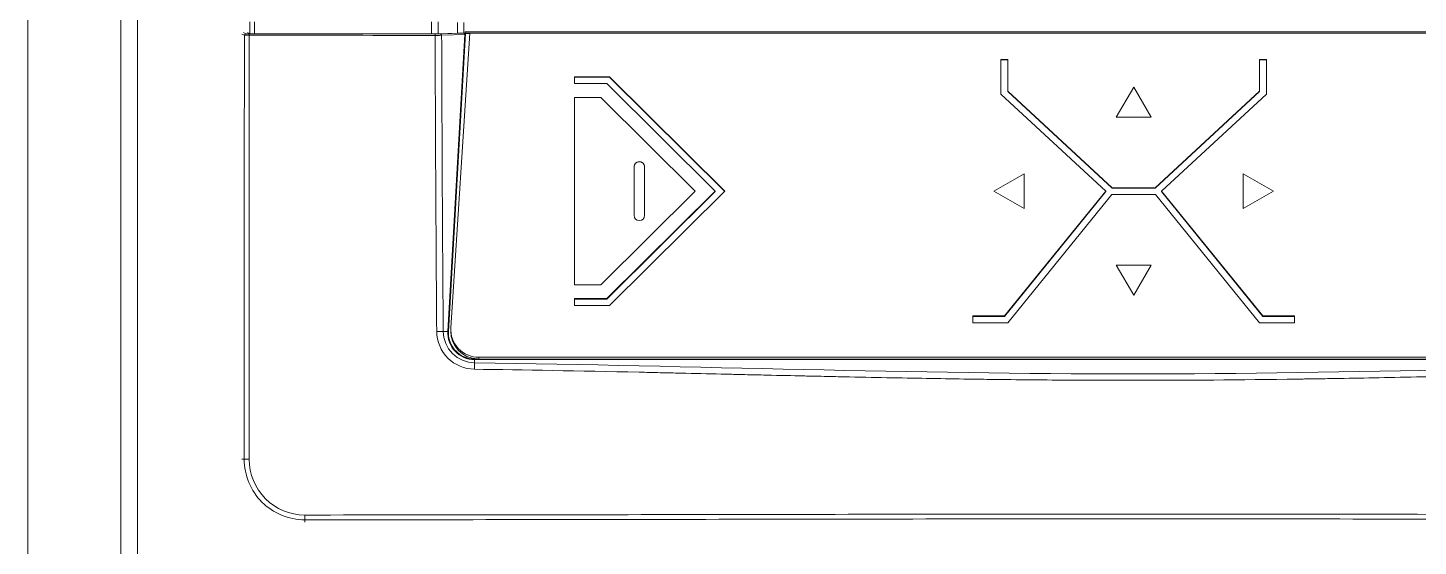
# Model space of a CAD drawing. Extents: x -76427 to 292734, y -42117 to 131250.
# Drawn here: x 14031.8 to 14230.7, y -37284.7 to -37210.5 of the extents above; entities that cross this region are included whole.
import ezdxf

# ---------------------------------------------------------------- set-up
doc = ezdxf.new("R2010")
doc.units = 0
doc.header["$LTSCALE"] = 10
doc.layers.add('XFM7P10PV$0$PV-EQ(50K)', color=252, linetype='Continuous', lineweight=9)
doc.layers.add('XFM7P10PV-200K$0$PV-EQ(50K)', color=22, linetype='Continuous', lineweight=9)

# ---------------------------------------------------------------- blocks, each defined once
blk = doc.blocks.new('XFM7P10PV-200K$0$A$Cf6a59fa3')
for p, q in [((2336.19, 1699.21), (2336.19, 1378.79)), ((2349.5, 1378.79), (2349.5, 1699.21)), ((2351.9, 1696.82), (2351.9, 1381.18)), ((2367.95, 1558.24), (2367.95, 1559.95)), ((2368.65, 1559.96), (2368.65, 1558.23)), ((2393.97, 1558.22), (2393.97, 1559.97)), ((2394.9, 1559.96), (2394.9, 1558.23)), ((2397.66, 1558.34), (2397.66, 1559.86)), ((2367.18, 1558.03), (2366.83, 1558.2)), ((2367.03, 1558.4), (2367.38, 1558.23)), ((2367.63, 1558.4), (2367.95, 1558.24)), ((2394.9, 1558.23), (2397.66, 1558.34)), ((2395.23, 1558.22), (2398.54, 1558.35)), ((2395.3, 1558.02), (2395.3, 1558.02)), ((2398.72, 1558.15), (2395.41, 1558.02)), ((2396.28, 1515.66), (2398.72, 1558.15)), ((2398.76, 1558.14), (2396.33, 1515.63)), ((2398.82, 1558.3), (2396.38, 1515.63)), ((2399.43, 1558.33), (2396.71, 1516.16)), ((2398.56, 1558.35), (2398.56, 1558.35)), ((2398.57, 1559.85), (2398.57, 1558.35)), ((2398.77, 1558.22), (2398.76, 1558.14)), ((2398.76, 1558.14), (2398.76, 1558.14)), ((2398.78, 1558.44), (2398.77, 1558.22)), ((2398.78, 1558.54), (2589.85, 1558.54)), ((2398.78, 1558.34), (2398.82, 1558.3)), ((2589.85, 1558.34), (2398.78, 1558.34)), ((2398.82, 1558.3), (2399.43, 1558.3)), ((2475.44, 1549.61), (2475.44, 1554.57)), ((2475.44, 1554.57), (2476.44, 1554.57)), ((2476.44, 1554.51), (2475.44, 1554.51)), ((2476.44, 1554.57), (2476.44, 1550.04)), ((2512.44, 1550.04), (2512.44, 1554.57)), ((2512.44, 1554.57), (2513.44, 1554.57)), ((2513.44, 1554.51), (2512.44, 1554.51)), ((2513.44, 1554.57), (2513.44, 1549.61)), ((2414.44, 1551.1), (2414.44, 1552.09)), ((2414.44, 1552.09), (2419.44, 1552.09)), ((2419.44, 1552.03), (2414.44, 1552.03)), ((2419.44, 1552.09), (2435.94, 1535.71)), ((2419.44, 1552.09), (2419.44, 1552.03)), ((2435.91, 1535.68), (2419.44, 1552.03)), ((2419.03, 1551.1), (2414.44, 1551.1)), ((2434.53, 1535.71), (2419.03, 1551.1)), ((2476.44, 1550.04), (2491.37, 1536.21)), ((2476.44, 1550.04), (2476.44, 1549.98)), ((2491.37, 1536.15), (2476.44, 1549.98)), ((2491.94, 1546.31), (2494.44, 1550.61)), ((2494.44, 1550.61), (2496.94, 1546.31)), ((2497.51, 1536.21), (2512.44, 1550.04)), ((2512.44, 1549.98), (2497.51, 1536.15)), ((2512.44, 1550.04), (2512.44, 1549.98)), ((2414.44, 1522.32), (2414.44, 1549.12)), ((2414.44, 1549.12), (2418.2, 1549.12)), ((2418.2, 1549.12), (2431.7, 1535.72)), ((2490.44, 1535.71), (2475.44, 1549.61)), ((2513.44, 1549.61), (2498.44, 1535.71)), ((2496.94, 1546.31), (2491.94, 1546.31)), ((2491.94, 1546.3), (2491.94, 1546.31)), ((2496.94, 1546.3), (2491.94, 1546.3)), ((2496.94, 1546.3), (2496.94, 1546.31)), ((2422.95, 1532.24), (2422.95, 1539.19)), ((2424.45, 1539.19), (2424.45, 1532.24)), ((2474.44, 1535.72), (2478.77, 1538.2)), ((2478.77, 1538.2), (2478.77, 1533.24)), ((2510.11, 1533.24), (2510.11, 1538.2)), ((2510.11, 1538.2), (2514.44, 1535.72)), ((2491.37, 1536.21), (2497.51, 1536.21)), ((2491.37, 1536.21), (2491.37, 1536.15)), ((2497.51, 1536.15), (2491.37, 1536.15)), ((2497.51, 1536.21), (2497.51, 1536.15)), ((2431.7, 1535.72), (2418.2, 1522.32)), ((2431.7, 1535.71), (2418.2, 1522.31)), ((2419.03, 1520.33), (2434.53, 1535.71)), ((2434.53, 1535.65), (2419.03, 1520.27)), ((2435.94, 1535.71), (2419.44, 1519.33)), ((2431.7, 1535.71), (2431.7, 1535.72)), ((2434.53, 1535.71), (2434.53, 1535.65)), ((2478.77, 1533.24), (2474.44, 1535.72)), ((2474.44, 1535.71), (2474.44, 1535.72)), ((2478.77, 1533.23), (2474.44, 1535.71)), ((2475.96, 1517.85), (2490.44, 1535.71)), ((2490.44, 1535.65), (2475.96, 1517.79)), ((2491.32, 1535.22), (2476.44, 1516.85)), ((2490.44, 1535.71), (2490.44, 1535.65)), ((2497.56, 1535.22), (2491.32, 1535.22)), ((2512.44, 1516.85), (2497.56, 1535.22)), ((2498.44, 1535.71), (2512.92, 1517.85)), ((2498.44, 1535.71), (2498.44, 1535.65)), ((2512.92, 1517.79), (2498.44, 1535.65)), ((2514.44, 1535.72), (2510.11, 1533.24)), ((2514.44, 1535.71), (2510.11, 1533.23)), ((2514.44, 1535.71), (2514.44, 1535.72)), ((2478.77, 1533.23), (2478.77, 1533.24)), ((2510.11, 1533.23), (2510.11, 1533.24)), ((2491.94, 1525.13), (2496.94, 1525.13)), ((2491.94, 1525.12), (2491.94, 1525.13)), ((2494.44, 1520.83), (2491.94, 1525.13)), ((2494.44, 1520.82), (2491.94, 1525.12)), ((2496.94, 1525.13), (2494.44, 1520.83)), ((2496.94, 1525.12), (2494.44, 1520.82)), ((2496.94, 1525.12), (2496.94, 1525.13)), ((2418.2, 1522.32), (2414.44, 1522.32)), ((2414.44, 1522.31), (2414.44, 1522.32)), ((2418.2, 1522.31), (2414.44, 1522.31)), ((2418.2, 1522.31), (2418.2, 1522.32)), ((2414.44, 1519.33), (2414.44, 1520.33)), ((2414.44, 1520.33), (2419.03, 1520.33)), ((2419.03, 1520.27), (2414.44, 1520.27)), ((2419.03, 1520.33), (2419.03, 1520.27)), ((2494.44, 1520.82), (2494.44, 1520.83)), ((2419.44, 1519.33), (2414.44, 1519.33)), ((2471.44, 1516.85), (2471.44, 1517.85)), ((2471.44, 1517.85), (2475.96, 1517.85)), ((2475.96, 1517.79), (2471.44, 1517.79)), ((2476.44, 1516.85), (2471.44, 1516.85)), ((2475.96, 1517.85), (2475.96, 1517.79)), ((2517.44, 1516.85), (2512.44, 1516.85)), ((2512.92, 1517.85), (2517.44, 1517.85)), ((2512.92, 1517.85), (2512.92, 1517.79)), ((2517.44, 1517.79), (2512.92, 1517.79)), ((2517.44, 1517.85), (2517.44, 1516.85)), ((2395.63, 1515.63), (2396.28, 1515.63)), ((2396.33, 1515.63), (2396.38, 1515.63)), ((2396.71, 1515.91), (2396.71, 1515.67)), ((2396.63, 1513.83), (2396.62, 1513.83)), ((2400.12, 1511.7), (2400.53, 1511.7)), ((2400.12, 1511.65), (2400.12, 1511.7)), ((2400.12, 1511.65), (2588.51, 1511.65)), ((2400.12, 1511.6), (2400.12, 1511.65)), ((2400.12, 1511.15), (2400.12, 1511.6)), ((2588.51, 1511.6), (2400.12, 1511.6)), ((2400.71, 1511.94), (2588.18, 1511.94)), ((2400.71, 1511.94), (2400.71, 1511.7)), ((2366.83, 1497.35), (2367.15, 1497.35)), ((2375.82, 1488.68), (2375.82, 1488.36))]:
    blk.add_line(p, q)
for centre, major_axis, ratio, start_param, end_param in [((2192.78, 1594.6), (0, 4997.25), 0.034899, 4.692928, 4.705072), ((2367.38, 1558.03), (0, 0.2), 0.999543, 0, 1.570187), ((2367.88, 1558.03), (-0.7, 0), 0.014555, 0.034891, 1.569466), ((2367.88, 1558.02), (0, 0.2), 0.001318, 0.017453, 1.578109), ((2368.65, 1558.24), (0.7, 0), 0.017455, 3.176499, 4.710322), ((2394, 1558.24), (1, 0), 0.017455, 4.686511, 5.846853), ((2394.48, 1558.01), (0, 0.2), 0.026333, 0.017459, 1.578117), ((4333.23, 1594.6), (0, 4591.42), 0.42227, 1.578765, 1.587999), ((2395.23, 1558.02), (-0.007, 0.2), 0.906194, 4.678481, 6.241901), ((4335.08, 1594.6), (0, -4589.81), 0.422618, 4.720358, 4.729595), ((2398.57, 1558.33), (-1, 0), 0.017455, 4.719382, 5.846853), ((2398.26, 1558.35), (-0.3, 0), 0.017594, 2.700757, 3.122999), ((2398.54, 1558.15), (-0.007, 0.2), 0.906194, 4.678481, 6.241901), ((2398.56, 1558.15), (0.2, -0.011), 0.999982, 0, 1.625528), ((2398.56, 1558.15), (-0.145, -0.138), 0.999678, 2.328829, 3.919392), ((2398.26, 1558.15), (0.5, -0.011), 0.038033, 0.016273, 0.438514), ((2398.27, 1558.17), (0.23, 4.1), 0.121673, 4.729973, 4.809497), ((2398.79, 1558.54), (0.011, 0.2), 0.017429, 2.102955, 3.1251), ((2423.7, 1539.19), (-0.75, 0), 0.992546, 3.141593, 6.283185), ((2423.7, 1539.19), (0.75, 0), 0.992546, 0, 3.141593), ((2423.7, 1532.24), (0.75, 0), 0.992546, 3.141593, 6.283185), ((2400.71, 1515.91), (-4, 0), 0.992546, 6.219374, 7.853982), ((2394.73, 1515.63), (1, 0.007), 0.015592, 4.685756, 5.846796), ((2395.83, 1515.66), (0.499, -0.029), 0.121673, 0.017584, 0.439826), ((2395.83, 1515.63), (0.499, -0.025), 0.107406, 0.017555, 0.439047), ((2400.71, 1515.67), (-4, 0), 0.992546, 0, 1.526156), ((2400.12, 1510.24), (0.014, 1), 0.030824, 0.436554, 1.5881), ((2367.85, 1497.35), (-0.7, 0), 0.019448, 0.034913, 1.569464), ((2375.82, 1489.38), (0, -0.7), 0.009045, 4.733419, 6.248277)]:
    blk.add_ellipse(centre, major_axis=major_axis, ratio=ratio, start_param=start_param, end_param=end_param)
for points, knots in [([(2367.38, 1558.23), (2367.38, 1558.23), (2367.38, 1558.23), (2367.39, 1558.23), (2367.4, 1558.23), (2367.42, 1558.22), (2367.45, 1558.22), (2367.48, 1558.22), (2367.52, 1558.22), (2367.56, 1558.22), (2367.61, 1558.22), (2367.66, 1558.22), (2367.71, 1558.22), (2367.76, 1558.22), (2367.82, 1558.22), (2367.88, 1558.22)], [0, 0, 0, 0, 0.119947, 0.119947, 0.119947, 0.339971, 0.339971, 0.339971, 0.559983, 0.559983, 0.559983, 0.779992, 0.779992, 0.779992, 1, 1, 1, 1]), ([(2367.88, 1558.02), (2367.88, 1557.62), (2367.88, 1557.22), (2367.88, 1556.82), (2367.88, 1554.95), (2367.88, 1553.08), (2367.87, 1548.42), (2367.87, 1543.75), (2367.87, 1536.28), (2367.87, 1527.3), (2367.86, 1518.32), (2367.86, 1507.83), (2367.85, 1497.33)], [0, 0, 0, 0, 0.019806, 0.019806, 0.019806, 0.112077, 0.112077, 0.112077, 0.481165, 0.481165, 0.481165, 1, 1, 1, 1]), ([(2394.48, 1558.01), (2394.34, 1558.01), (2394.21, 1558.01), (2394.08, 1558.01), (2393.54, 1558.01), (2393.01, 1558.01), (2391.68, 1558.01), (2390.34, 1558.01), (2388.21, 1558.01), (2384.11, 1558.02), (2380.01, 1558.02), (2373.94, 1558.02), (2367.88, 1558.02)], [0, 0, 0, 0, 0.015036, 0.015036, 0.015036, 0.075178, 0.075178, 0.075178, 0.315748, 0.315748, 0.315748, 1, 1, 1, 1]), ([(2368.65, 1558.23), (2370.95, 1558.23), (2373.25, 1558.23), (2375.55, 1558.23), (2378.07, 1558.23), (2380.59, 1558.23), (2383.12, 1558.23), (2385.64, 1558.23), (2388.17, 1558.23), (2389.97, 1558.23), (2391.78, 1558.23), (2392.88, 1558.22), (2393.97, 1558.22)], [0, 0, 0, 0, 0.272374, 0.272374, 0.272374, 0.571385, 0.571385, 0.571385, 0.870397, 0.870397, 0.870397, 1, 1, 1, 1]), ([(2394.48, 1558.21), (2394.52, 1558.21), (2394.56, 1558.21), (2394.62, 1558.21), (2394.69, 1558.21), (2394.78, 1558.21), (2394.86, 1558.21), (2394.94, 1558.22), (2395.01, 1558.22), (2395.07, 1558.22), (2395.14, 1558.22), (2395.19, 1558.22), (2395.23, 1558.22)], [0, 0, 0, 0, 0.127272, 0.127272, 0.127272, 0.418175, 0.418175, 0.418175, 0.709088, 0.709088, 0.709088, 1, 1, 1, 1]), ([(2395.41, 1558.02), (2395.36, 1558.02), (2395.3, 1558.02), (2395.22, 1558.02), (2395.14, 1558.02), (2395.05, 1558.01), (2394.95, 1558.01), (2394.85, 1558.01), (2394.74, 1558.01), (2394.66, 1558.01), (2394.58, 1558.01), (2394.53, 1558.01), (2394.48, 1558.01)], [0, 0, 0, 0, 0.290911, 0.290911, 0.290911, 0.581824, 0.581824, 0.581824, 0.872728, 0.872728, 0.872728, 1, 1, 1, 1]), ([(2398.78, 1558.44), (2398.78, 1558.46), (2398.78, 1558.48), (2398.78, 1558.5), (2398.78, 1558.52), (2398.78, 1558.53), (2398.78, 1558.54)], [0, 0, 0, 0, 0.636704, 0.636704, 0.636704, 1, 1, 1, 1]), ([(2400.09, 1510.23), (2398.67, 1510.25), (2397.29, 1510.83), (2395.3, 1512.81), (2394.71, 1514.2), (2394.7, 1515.62)], [0, 0, 0, 0, 0.5, 0.5, 1, 1, 1, 1]), ([(2395.63, 1515.63), (2395.64, 1514.46), (2396.14, 1513.3), (2397.79, 1511.66), (2398.95, 1511.17), (2400.12, 1511.15)], [0, 0, 0, 0, 0.5, 0.5, 1, 1, 1, 1]), ([(2400.12, 1511.6), (2399.08, 1511.6), (2398.04, 1512.05), (2396.62, 1513.54), (2396.22, 1514.6), (2396.28, 1515.63)], [0, 0, 0, 0, 0.5, 0.5, 1, 1, 1, 1]), ([(2396.33, 1515.61), (2396.28, 1514.58), (2396.67, 1513.55), (2398.07, 1512.09), (2399.1, 1511.65), (2400.12, 1511.65)], [0, 0, 0, 0, 0.5, 0.5, 1, 1, 1, 1]), ([(2396.33, 1515.63), (2396.33, 1515.63), (2396.33, 1515.63), (2396.33, 1515.63), (2396.33, 1515.63), (2396.33, 1515.62), (2396.33, 1515.61)], [0, 0, 0, 0, 0.002461, 0.002461, 0.002461, 1, 1, 1, 1]), ([(2396.38, 1515.63), (2396.36, 1515.22), (2396.41, 1514.79), (2396.52, 1514.39), (2396.64, 1513.99), (2396.82, 1513.61), (2397.07, 1513.27), (2397.31, 1512.93), (2397.61, 1512.63), (2397.96, 1512.39), (2398.3, 1512.14), (2398.69, 1511.96), (2399.05, 1511.85), (2399.42, 1511.75), (2399.77, 1511.7), (2400.12, 1511.7)], [0, 0, 0, 0, 0.207116, 0.207116, 0.207116, 0.414295, 0.414295, 0.414295, 0.621625, 0.621625, 0.621625, 0.828748, 0.828748, 0.828748, 1, 1, 1, 1]), ([(2588.54, 1510.23), (2585.31, 1510.18), (2581.68, 1510.12), (2575.76, 1510.01), (2573.71, 1509.98), (2570.52, 1509.91), (2569.44, 1509.89), (2567.79, 1509.86), (2566.96, 1509.84), (2566.12, 1509.82), (2565.56, 1509.81), (2565.25, 1509.8), (2562.97, 1509.75), (2560.98, 1509.71), (2558.04, 1509.64), (2557.07, 1509.62), (2555.14, 1509.58), (2554.22, 1509.56), (2551.23, 1509.49), (2549.25, 1509.44), (2546.31, 1509.38), (2544.84, 1509.34), (2543.15, 1509.3), (2542.42, 1509.29), (2541.94, 1509.28), (2541.74, 1509.27), (2536.92, 1509.17), (2532.74, 1509.08), (2526.88, 1508.96), (2524.99, 1508.93), (2522.27, 1508.88), (2521.37, 1508.87), (2520.06, 1508.85), (2519.41, 1508.84), (2518.76, 1508.83), (2518.33, 1508.82), (2518.17, 1508.82), (2509.69, 1508.7), (2501.92, 1508.64), (2490.55, 1508.64), (2486.71, 1508.65), (2480.83, 1508.7), (2478.85, 1508.71), (2475.84, 1508.75), (2474.84, 1508.76), (2473.31, 1508.78), (2472.55, 1508.79), (2471.78, 1508.8), (2471.27, 1508.81), (2470.97, 1508.81), (2467.37, 1508.87), (2463.74, 1508.93), (2457.88, 1509.04), (2455.86, 1509.08), (2452.7, 1509.15), (2451.63, 1509.17), (2449.99, 1509.21), (2449.17, 1509.22), (2448.19, 1509.25), (2447.76, 1509.25), (2447.48, 1509.26), (2447.3, 1509.27), (2445.6, 1509.3), (2443.83, 1509.34), (2440.89, 1509.41), (2439.87, 1509.43), (2438.26, 1509.47), (2437.71, 1509.48), (2436.87, 1509.5), (2436.58, 1509.51), (2436.01, 1509.52), (2435.66, 1509.53), (2433.52, 1509.58), (2431.59, 1509.62), (2428.65, 1509.69), (2427.16, 1509.72), (2425.66, 1509.75), (2424.66, 1509.78), (2424.19, 1509.79), (2415.09, 1509.98), (2407.12, 1510.13), (2400.09, 1510.23)], [0, 0, 0, 0, 0.0625, 0.0625, 0.09375, 0.09375, 0.109375, 0.109375, 0.117187, 0.121094, 0.121094, 0.125, 0.125, 0.15625, 0.15625, 0.171875, 0.171875, 0.1875, 0.1875, 0.21875, 0.21875, 0.234375, 0.242187, 0.246094, 0.246094, 0.25, 0.25, 0.3125, 0.3125, 0.34375, 0.34375, 0.359375, 0.359375, 0.367187, 0.371094, 0.371094, 0.375, 0.375, 0.5, 0.5, 0.5625, 0.5625, 0.59375, 0.59375, 0.609375, 0.609375, 0.617187, 0.621094, 0.621094, 0.625, 0.625, 0.6875, 0.6875, 0.71875, 0.71875, 0.734375, 0.734375, 0.742187, 0.746094, 0.748047, 0.748047, 0.75, 0.75, 0.78125, 0.78125, 0.796875, 0.796875, 0.804687, 0.804687, 0.808594, 0.808594, 0.8125, 0.8125, 0.84375, 0.84375, 0.859375, 0.867187, 0.867187, 0.875, 0.875, 1, 1, 1, 1]), ([(2400.12, 1511.15), (2431.53, 1510.7), (2462.87, 1509.56), (2525.76, 1509.56), (2557.11, 1510.7), (2588.51, 1511.15)], [0, 0, 0, 0, 0.5, 0.5, 1, 1, 1, 1]), ([(2375.82, 1488.68), (2373.53, 1488.68), (2371.29, 1489.61), (2368.09, 1492.81), (2367.15, 1495.06), (2367.15, 1497.35)], [0, 0, 0, 0, 0.5, 0.5, 1, 1, 1, 1]), ([(2367.85, 1497.33), (2367.85, 1495.23), (2368.71, 1493.17), (2371.65, 1490.22), (2373.71, 1489.36), (2375.81, 1489.36)], [0, 0, 0, 0, 0.5, 0.5, 1, 1, 1, 1]), ([(2375.81, 1489.36), (2395.57, 1489.37), (2415.32, 1489.4), (2454.79, 1489.46), (2474.52, 1489.5), (2514.06, 1489.5), (2533.81, 1489.46), (2573.3, 1489.4), (2593.05, 1489.37), (2612.82, 1489.36)], [0, 0, 0, 0, 0.25, 0.25, 0.5, 0.5, 0.75, 0.75, 1, 1, 1, 1]), ([(2612.82, 1488.68), (2593.05, 1488.68), (2573.31, 1488.71), (2533.83, 1488.78), (2514.09, 1488.81), (2474.55, 1488.81), (2454.81, 1488.78), (2415.33, 1488.71), (2395.58, 1488.68), (2375.82, 1488.68)], [0, 0, 0, 0, 0.25, 0.25, 0.5, 0.5, 0.75, 0.75, 1, 1, 1, 1])]:
    blk.add_open_spline(points, degree=3, knots=knots)
for points in [[(2367.88, 1558.22), (2376.75, 1558.22), (2385.61, 1558.22), (2394.48, 1558.21)], [(2398.56, 1558.35), (2398.57, 1558.35), (2398.57, 1558.35), (2398.57, 1558.35)], [(2396.28, 1515.63), (2396.28, 1515.64), (2396.28, 1515.65), (2396.28, 1515.66)]]:
    blk.add_open_spline(points, degree=3)
blk = doc.blocks.new('XFM7P10PV-200K')
at = {"layer": 'XFM7P10PV-200K$0$PV-EQ(50K)'}
blk.add_blockref('XFM7P10PV-200K$0$A$Cf6a59fa3', (11695.6, -38769.63), dxfattribs=at)
blk = doc.blocks.new('XFM7P10PV$0$A$Cf6a59fa3')
for p, q in [((2336.19, 1699.21), (2336.19, 1378.79)), ((2349.5, 1378.79), (2349.5, 1699.21)), ((2351.9, 1696.82), (2351.9, 1381.18)), ((2367.95, 1558.24), (2367.95, 1559.95)), ((2368.65, 1559.96), (2368.65, 1558.23)), ((2393.97, 1558.22), (2393.97, 1559.97)), ((2394.9, 1559.96), (2394.9, 1558.23)), ((2397.66, 1558.34), (2397.66, 1559.86)), ((2367.18, 1558.03), (2366.83, 1558.2)), ((2367.03, 1558.4), (2367.38, 1558.23)), ((2367.63, 1558.4), (2367.95, 1558.24)), ((2394.9, 1558.23), (2397.66, 1558.34)), ((2395.23, 1558.22), (2398.54, 1558.35)), ((2395.3, 1558.02), (2395.3, 1558.02)), ((2398.72, 1558.15), (2395.41, 1558.02)), ((2396.28, 1515.66), (2398.72, 1558.15)), ((2398.76, 1558.14), (2396.33, 1515.63)), ((2398.82, 1558.3), (2396.38, 1515.63)), ((2399.43, 1558.33), (2396.71, 1516.16)), ((2398.56, 1558.35), (2398.56, 1558.35)), ((2398.57, 1559.85), (2398.57, 1558.35)), ((2398.77, 1558.22), (2398.76, 1558.14)), ((2398.76, 1558.14), (2398.76, 1558.14)), ((2398.78, 1558.44), (2398.77, 1558.22)), ((2398.78, 1558.54), (2589.85, 1558.54)), ((2398.78, 1558.34), (2398.82, 1558.3)), ((2589.85, 1558.34), (2398.78, 1558.34)), ((2398.82, 1558.3), (2399.43, 1558.3)), ((2475.44, 1549.61), (2475.44, 1554.57)), ((2475.44, 1554.57), (2476.44, 1554.57)), ((2476.44, 1554.51), (2475.44, 1554.51)), ((2476.44, 1554.57), (2476.44, 1550.04)), ((2512.44, 1550.04), (2512.44, 1554.57)), ((2512.44, 1554.57), (2513.44, 1554.57)), ((2513.44, 1554.51), (2512.44, 1554.51)), ((2513.44, 1554.57), (2513.44, 1549.61)), ((2414.44, 1551.1), (2414.44, 1552.09)), ((2414.44, 1552.09), (2419.44, 1552.09)), ((2419.44, 1552.03), (2414.44, 1552.03)), ((2419.44, 1552.09), (2435.94, 1535.71)), ((2419.44, 1552.09), (2419.44, 1552.03)), ((2435.91, 1535.68), (2419.44, 1552.03)), ((2419.03, 1551.1), (2414.44, 1551.1)), ((2434.53, 1535.71), (2419.03, 1551.1)), ((2476.44, 1550.04), (2491.37, 1536.21)), ((2476.44, 1550.04), (2476.44, 1549.98)), ((2491.37, 1536.15), (2476.44, 1549.98)), ((2491.94, 1546.31), (2494.44, 1550.61)), ((2494.44, 1550.61), (2496.94, 1546.31)), ((2497.51, 1536.21), (2512.44, 1550.04)), ((2512.44, 1549.98), (2497.51, 1536.15)), ((2512.44, 1550.04), (2512.44, 1549.98)), ((2414.44, 1522.32), (2414.44, 1549.12)), ((2414.44, 1549.12), (2418.2, 1549.12)), ((2418.2, 1549.12), (2431.7, 1535.72)), ((2490.44, 1535.71), (2475.44, 1549.61)), ((2513.44, 1549.61), (2498.44, 1535.71)), ((2496.94, 1546.31), (2491.94, 1546.31)), ((2491.94, 1546.3), (2491.94, 1546.31)), ((2496.94, 1546.3), (2491.94, 1546.3)), ((2496.94, 1546.3), (2496.94, 1546.31)), ((2422.95, 1532.24), (2422.95, 1539.19)), ((2424.45, 1539.19), (2424.45, 1532.24)), ((2474.44, 1535.72), (2478.77, 1538.2)), ((2478.77, 1538.2), (2478.77, 1533.24)), ((2510.11, 1533.24), (2510.11, 1538.2)), ((2510.11, 1538.2), (2514.44, 1535.72)), ((2491.37, 1536.21), (2497.51, 1536.21)), ((2491.37, 1536.21), (2491.37, 1536.15)), ((2497.51, 1536.15), (2491.37, 1536.15)), ((2497.51, 1536.21), (2497.51, 1536.15)), ((2431.7, 1535.72), (2418.2, 1522.32)), ((2431.7, 1535.71), (2418.2, 1522.31)), ((2419.03, 1520.33), (2434.53, 1535.71)), ((2434.53, 1535.65), (2419.03, 1520.27)), ((2435.94, 1535.71), (2419.44, 1519.33)), ((2431.7, 1535.71), (2431.7, 1535.72)), ((2434.53, 1535.71), (2434.53, 1535.65)), ((2478.77, 1533.24), (2474.44, 1535.72)), ((2474.44, 1535.71), (2474.44, 1535.72)), ((2478.77, 1533.23), (2474.44, 1535.71)), ((2475.96, 1517.85), (2490.44, 1535.71)), ((2490.44, 1535.65), (2475.96, 1517.79)), ((2491.32, 1535.22), (2476.44, 1516.85)), ((2490.44, 1535.71), (2490.44, 1535.65)), ((2497.56, 1535.22), (2491.32, 1535.22)), ((2512.44, 1516.85), (2497.56, 1535.22)), ((2498.44, 1535.71), (2512.92, 1517.85)), ((2498.44, 1535.71), (2498.44, 1535.65)), ((2512.92, 1517.79), (2498.44, 1535.65)), ((2514.44, 1535.72), (2510.11, 1533.24)), ((2514.44, 1535.71), (2510.11, 1533.23)), ((2514.44, 1535.71), (2514.44, 1535.72)), ((2478.77, 1533.23), (2478.77, 1533.24)), ((2510.11, 1533.23), (2510.11, 1533.24)), ((2491.94, 1525.13), (2496.94, 1525.13)), ((2491.94, 1525.12), (2491.94, 1525.13)), ((2494.44, 1520.83), (2491.94, 1525.13)), ((2494.44, 1520.82), (2491.94, 1525.12)), ((2496.94, 1525.13), (2494.44, 1520.83)), ((2496.94, 1525.12), (2494.44, 1520.82)), ((2496.94, 1525.12), (2496.94, 1525.13)), ((2418.2, 1522.32), (2414.44, 1522.32)), ((2414.44, 1522.31), (2414.44, 1522.32)), ((2418.2, 1522.31), (2414.44, 1522.31)), ((2418.2, 1522.31), (2418.2, 1522.32)), ((2414.44, 1519.33), (2414.44, 1520.33)), ((2414.44, 1520.33), (2419.03, 1520.33)), ((2419.03, 1520.27), (2414.44, 1520.27)), ((2419.03, 1520.33), (2419.03, 1520.27)), ((2494.44, 1520.82), (2494.44, 1520.83)), ((2419.44, 1519.33), (2414.44, 1519.33)), ((2471.44, 1516.85), (2471.44, 1517.85)), ((2471.44, 1517.85), (2475.96, 1517.85)), ((2475.96, 1517.79), (2471.44, 1517.79)), ((2476.44, 1516.85), (2471.44, 1516.85)), ((2475.96, 1517.85), (2475.96, 1517.79)), ((2517.44, 1516.85), (2512.44, 1516.85)), ((2512.92, 1517.85), (2517.44, 1517.85)), ((2512.92, 1517.85), (2512.92, 1517.79)), ((2517.44, 1517.79), (2512.92, 1517.79)), ((2517.44, 1517.85), (2517.44, 1516.85)), ((2395.63, 1515.63), (2396.28, 1515.63)), ((2396.33, 1515.63), (2396.38, 1515.63)), ((2396.71, 1515.91), (2396.71, 1515.67)), ((2396.63, 1513.83), (2396.62, 1513.83)), ((2400.12, 1511.7), (2400.53, 1511.7)), ((2400.12, 1511.65), (2400.12, 1511.7)), ((2400.12, 1511.65), (2588.51, 1511.65)), ((2400.12, 1511.6), (2400.12, 1511.65)), ((2400.12, 1511.15), (2400.12, 1511.6)), ((2588.51, 1511.6), (2400.12, 1511.6)), ((2400.71, 1511.94), (2588.18, 1511.94)), ((2400.71, 1511.94), (2400.71, 1511.7)), ((2366.83, 1497.35), (2367.15, 1497.35)), ((2375.82, 1488.68), (2375.82, 1488.36))]:
    blk.add_line(p, q)
for centre, major_axis, ratio, start_param, end_param in [((2192.78, 1594.6), (0, 4997.25), 0.034899, 4.692928, 4.705072), ((2367.38, 1558.03), (0, 0.2), 0.999543, 0, 1.570187), ((2367.88, 1558.03), (-0.7, 0), 0.014555, 0.034891, 1.569466), ((2367.88, 1558.02), (0, 0.2), 0.001318, 0.017453, 1.578109), ((2368.65, 1558.24), (0.7, 0), 0.017455, 3.176499, 4.710322), ((2394, 1558.24), (1, 0), 0.017455, 4.686511, 5.846853), ((2394.48, 1558.01), (0, 0.2), 0.026333, 0.017459, 1.578117), ((4333.23, 1594.6), (0, 4591.42), 0.42227, 1.578765, 1.587999), ((2395.23, 1558.02), (-0.007, 0.2), 0.906194, 4.678481, 6.241901), ((4335.08, 1594.6), (0, -4589.81), 0.422618, 4.720358, 4.729595), ((2398.57, 1558.33), (-1, 0), 0.017455, 4.719382, 5.846853), ((2398.26, 1558.35), (-0.3, 0), 0.017594, 2.700757, 3.122999), ((2398.54, 1558.15), (-0.007, 0.2), 0.906194, 4.678481, 6.241901), ((2398.56, 1558.15), (0.2, -0.011), 0.999982, 0, 1.625528), ((2398.56, 1558.15), (-0.145, -0.138), 0.999678, 2.328829, 3.919392), ((2398.26, 1558.15), (0.5, -0.011), 0.038033, 0.016273, 0.438514), ((2398.27, 1558.17), (0.23, 4.1), 0.121673, 4.729973, 4.809497), ((2398.79, 1558.54), (0.011, 0.2), 0.017429, 2.102955, 3.1251), ((2423.7, 1539.19), (-0.75, 0), 0.992546, 3.141593, 6.283185), ((2423.7, 1539.19), (0.75, 0), 0.992546, 0, 3.141593), ((2423.7, 1532.24), (0.75, 0), 0.992546, 3.141593, 6.283185), ((2400.71, 1515.91), (-4, 0), 0.992546, 6.219374, 7.853982), ((2394.73, 1515.63), (1, 0.007), 0.015592, 4.685756, 5.846796), ((2395.83, 1515.66), (0.499, -0.029), 0.121673, 0.017584, 0.439826), ((2395.83, 1515.63), (0.499, -0.025), 0.107406, 0.017555, 0.439047), ((2400.71, 1515.67), (-4, 0), 0.992546, 0, 1.526156), ((2400.12, 1510.24), (0.014, 1), 0.030824, 0.436554, 1.5881), ((2367.85, 1497.35), (-0.7, 0), 0.019448, 0.034913, 1.569464), ((2375.82, 1489.38), (0, -0.7), 0.009045, 4.733419, 6.248277)]:
    blk.add_ellipse(centre, major_axis=major_axis, ratio=ratio, start_param=start_param, end_param=end_param)
for points, knots in [([(2367.38, 1558.23), (2367.38, 1558.23), (2367.38, 1558.23), (2367.39, 1558.23), (2367.4, 1558.23), (2367.42, 1558.22), (2367.45, 1558.22), (2367.48, 1558.22), (2367.52, 1558.22), (2367.56, 1558.22), (2367.61, 1558.22), (2367.66, 1558.22), (2367.71, 1558.22), (2367.76, 1558.22), (2367.82, 1558.22), (2367.88, 1558.22)], [0, 0, 0, 0, 0.119947, 0.119947, 0.119947, 0.339971, 0.339971, 0.339971, 0.559983, 0.559983, 0.559983, 0.779992, 0.779992, 0.779992, 1, 1, 1, 1]), ([(2367.88, 1558.02), (2367.88, 1557.62), (2367.88, 1557.22), (2367.88, 1556.82), (2367.88, 1554.95), (2367.88, 1553.08), (2367.87, 1548.42), (2367.87, 1543.75), (2367.87, 1536.28), (2367.87, 1527.3), (2367.86, 1518.32), (2367.86, 1507.83), (2367.85, 1497.33)], [0, 0, 0, 0, 0.019806, 0.019806, 0.019806, 0.112077, 0.112077, 0.112077, 0.481165, 0.481165, 0.481165, 1, 1, 1, 1]), ([(2394.48, 1558.01), (2394.34, 1558.01), (2394.21, 1558.01), (2394.08, 1558.01), (2393.54, 1558.01), (2393.01, 1558.01), (2391.68, 1558.01), (2390.34, 1558.01), (2388.21, 1558.01), (2384.11, 1558.02), (2380.01, 1558.02), (2373.94, 1558.02), (2367.88, 1558.02)], [0, 0, 0, 0, 0.015036, 0.015036, 0.015036, 0.075178, 0.075178, 0.075178, 0.315748, 0.315748, 0.315748, 1, 1, 1, 1]), ([(2368.65, 1558.23), (2370.95, 1558.23), (2373.25, 1558.23), (2375.55, 1558.23), (2378.07, 1558.23), (2380.59, 1558.23), (2383.12, 1558.23), (2385.64, 1558.23), (2388.17, 1558.23), (2389.97, 1558.23), (2391.78, 1558.23), (2392.88, 1558.22), (2393.97, 1558.22)], [0, 0, 0, 0, 0.272374, 0.272374, 0.272374, 0.571385, 0.571385, 0.571385, 0.870397, 0.870397, 0.870397, 1, 1, 1, 1]), ([(2394.48, 1558.21), (2394.52, 1558.21), (2394.56, 1558.21), (2394.62, 1558.21), (2394.69, 1558.21), (2394.78, 1558.21), (2394.86, 1558.21), (2394.94, 1558.22), (2395.01, 1558.22), (2395.07, 1558.22), (2395.14, 1558.22), (2395.19, 1558.22), (2395.23, 1558.22)], [0, 0, 0, 0, 0.127272, 0.127272, 0.127272, 0.418175, 0.418175, 0.418175, 0.709088, 0.709088, 0.709088, 1, 1, 1, 1]), ([(2395.41, 1558.02), (2395.36, 1558.02), (2395.3, 1558.02), (2395.22, 1558.02), (2395.14, 1558.02), (2395.05, 1558.01), (2394.95, 1558.01), (2394.85, 1558.01), (2394.74, 1558.01), (2394.66, 1558.01), (2394.58, 1558.01), (2394.53, 1558.01), (2394.48, 1558.01)], [0, 0, 0, 0, 0.290911, 0.290911, 0.290911, 0.581824, 0.581824, 0.581824, 0.872728, 0.872728, 0.872728, 1, 1, 1, 1]), ([(2398.78, 1558.44), (2398.78, 1558.46), (2398.78, 1558.48), (2398.78, 1558.5), (2398.78, 1558.52), (2398.78, 1558.53), (2398.78, 1558.54)], [0, 0, 0, 0, 0.636704, 0.636704, 0.636704, 1, 1, 1, 1]), ([(2400.09, 1510.23), (2398.67, 1510.25), (2397.29, 1510.83), (2395.3, 1512.81), (2394.71, 1514.2), (2394.7, 1515.62)], [0, 0, 0, 0, 0.5, 0.5, 1, 1, 1, 1]), ([(2395.63, 1515.63), (2395.64, 1514.46), (2396.14, 1513.3), (2397.79, 1511.66), (2398.95, 1511.17), (2400.12, 1511.15)], [0, 0, 0, 0, 0.5, 0.5, 1, 1, 1, 1]), ([(2400.12, 1511.6), (2399.08, 1511.6), (2398.04, 1512.05), (2396.62, 1513.54), (2396.22, 1514.6), (2396.28, 1515.63)], [0, 0, 0, 0, 0.5, 0.5, 1, 1, 1, 1]), ([(2396.33, 1515.61), (2396.28, 1514.58), (2396.67, 1513.55), (2398.07, 1512.09), (2399.1, 1511.65), (2400.12, 1511.65)], [0, 0, 0, 0, 0.5, 0.5, 1, 1, 1, 1]), ([(2396.33, 1515.63), (2396.33, 1515.63), (2396.33, 1515.63), (2396.33, 1515.63), (2396.33, 1515.63), (2396.33, 1515.62), (2396.33, 1515.61)], [0, 0, 0, 0, 0.002461, 0.002461, 0.002461, 1, 1, 1, 1]), ([(2396.38, 1515.63), (2396.36, 1515.22), (2396.41, 1514.79), (2396.52, 1514.39), (2396.64, 1513.99), (2396.82, 1513.61), (2397.07, 1513.27), (2397.31, 1512.93), (2397.61, 1512.63), (2397.96, 1512.39), (2398.3, 1512.14), (2398.69, 1511.96), (2399.05, 1511.85), (2399.42, 1511.75), (2399.77, 1511.7), (2400.12, 1511.7)], [0, 0, 0, 0, 0.207116, 0.207116, 0.207116, 0.414295, 0.414295, 0.414295, 0.621625, 0.621625, 0.621625, 0.828748, 0.828748, 0.828748, 1, 1, 1, 1]), ([(2588.54, 1510.23), (2585.31, 1510.18), (2581.68, 1510.12), (2575.76, 1510.01), (2573.71, 1509.98), (2570.52, 1509.91), (2569.44, 1509.89), (2567.79, 1509.86), (2566.96, 1509.84), (2566.12, 1509.82), (2565.56, 1509.81), (2565.25, 1509.8), (2562.97, 1509.75), (2560.98, 1509.71), (2558.04, 1509.64), (2557.07, 1509.62), (2555.14, 1509.58), (2554.22, 1509.56), (2551.23, 1509.49), (2549.25, 1509.44), (2546.31, 1509.38), (2544.84, 1509.34), (2543.15, 1509.3), (2542.42, 1509.29), (2541.94, 1509.28), (2541.74, 1509.27), (2536.92, 1509.17), (2532.74, 1509.08), (2526.88, 1508.96), (2524.99, 1508.93), (2522.27, 1508.88), (2521.37, 1508.87), (2520.06, 1508.85), (2519.41, 1508.84), (2518.76, 1508.83), (2518.33, 1508.82), (2518.17, 1508.82), (2509.69, 1508.7), (2501.92, 1508.64), (2490.55, 1508.64), (2486.71, 1508.65), (2480.83, 1508.7), (2478.85, 1508.71), (2475.84, 1508.75), (2474.84, 1508.76), (2473.31, 1508.78), (2472.55, 1508.79), (2471.78, 1508.8), (2471.27, 1508.81), (2470.97, 1508.81), (2467.37, 1508.87), (2463.74, 1508.93), (2457.88, 1509.04), (2455.86, 1509.08), (2452.7, 1509.15), (2451.63, 1509.17), (2449.99, 1509.21), (2449.17, 1509.22), (2448.19, 1509.25), (2447.76, 1509.25), (2447.48, 1509.26), (2447.3, 1509.27), (2445.6, 1509.3), (2443.83, 1509.34), (2440.89, 1509.41), (2439.87, 1509.43), (2438.26, 1509.47), (2437.71, 1509.48), (2436.87, 1509.5), (2436.58, 1509.51), (2436.01, 1509.52), (2435.66, 1509.53), (2433.52, 1509.58), (2431.59, 1509.62), (2428.65, 1509.69), (2427.16, 1509.72), (2425.66, 1509.75), (2424.66, 1509.78), (2424.19, 1509.79), (2415.09, 1509.98), (2407.12, 1510.13), (2400.09, 1510.23)], [0, 0, 0, 0, 0.0625, 0.0625, 0.09375, 0.09375, 0.109375, 0.109375, 0.117187, 0.121094, 0.121094, 0.125, 0.125, 0.15625, 0.15625, 0.171875, 0.171875, 0.1875, 0.1875, 0.21875, 0.21875, 0.234375, 0.242187, 0.246094, 0.246094, 0.25, 0.25, 0.3125, 0.3125, 0.34375, 0.34375, 0.359375, 0.359375, 0.367187, 0.371094, 0.371094, 0.375, 0.375, 0.5, 0.5, 0.5625, 0.5625, 0.59375, 0.59375, 0.609375, 0.609375, 0.617187, 0.621094, 0.621094, 0.625, 0.625, 0.6875, 0.6875, 0.71875, 0.71875, 0.734375, 0.734375, 0.742187, 0.746094, 0.748047, 0.748047, 0.75, 0.75, 0.78125, 0.78125, 0.796875, 0.796875, 0.804687, 0.804687, 0.808594, 0.808594, 0.8125, 0.8125, 0.84375, 0.84375, 0.859375, 0.867187, 0.867187, 0.875, 0.875, 1, 1, 1, 1]), ([(2400.12, 1511.15), (2431.53, 1510.7), (2462.87, 1509.56), (2525.76, 1509.56), (2557.11, 1510.7), (2588.51, 1511.15)], [0, 0, 0, 0, 0.5, 0.5, 1, 1, 1, 1]), ([(2375.82, 1488.68), (2373.53, 1488.68), (2371.29, 1489.61), (2368.09, 1492.81), (2367.15, 1495.06), (2367.15, 1497.35)], [0, 0, 0, 0, 0.5, 0.5, 1, 1, 1, 1]), ([(2367.85, 1497.33), (2367.85, 1495.23), (2368.71, 1493.17), (2371.65, 1490.22), (2373.71, 1489.36), (2375.81, 1489.36)], [0, 0, 0, 0, 0.5, 0.5, 1, 1, 1, 1]), ([(2375.81, 1489.36), (2395.57, 1489.37), (2415.32, 1489.4), (2454.79, 1489.46), (2474.52, 1489.5), (2514.06, 1489.5), (2533.81, 1489.46), (2573.3, 1489.4), (2593.05, 1489.37), (2612.82, 1489.36)], [0, 0, 0, 0, 0.25, 0.25, 0.5, 0.5, 0.75, 0.75, 1, 1, 1, 1]), ([(2612.82, 1488.68), (2593.05, 1488.68), (2573.31, 1488.71), (2533.83, 1488.78), (2514.09, 1488.81), (2474.55, 1488.81), (2454.81, 1488.78), (2415.33, 1488.71), (2395.58, 1488.68), (2375.82, 1488.68)], [0, 0, 0, 0, 0.25, 0.25, 0.5, 0.5, 0.75, 0.75, 1, 1, 1, 1])]:
    blk.add_open_spline(points, degree=3, knots=knots)
for points in [[(2367.88, 1558.22), (2376.75, 1558.22), (2385.61, 1558.22), (2394.48, 1558.21)], [(2398.56, 1558.35), (2398.57, 1558.35), (2398.57, 1558.35), (2398.57, 1558.35)], [(2396.28, 1515.63), (2396.28, 1515.64), (2396.28, 1515.65), (2396.28, 1515.66)]]:
    blk.add_open_spline(points, degree=3)
blk = doc.blocks.new('XFM7P10PV')
at = {"layer": 'XFM7P10PV$0$PV-EQ(50K)'}
blk.add_blockref('XFM7P10PV$0$A$Cf6a59fa3', (11695.6, -38769.63), dxfattribs=at)

msp = doc.modelspace()

# ---------------------------------------------------------------- block references
for name in ['XFM7P10PV', 'XFM7P10PV-200K']:
    msp.add_blockref(name, (0, 0))

doc.saveas('drawing.dxf')
